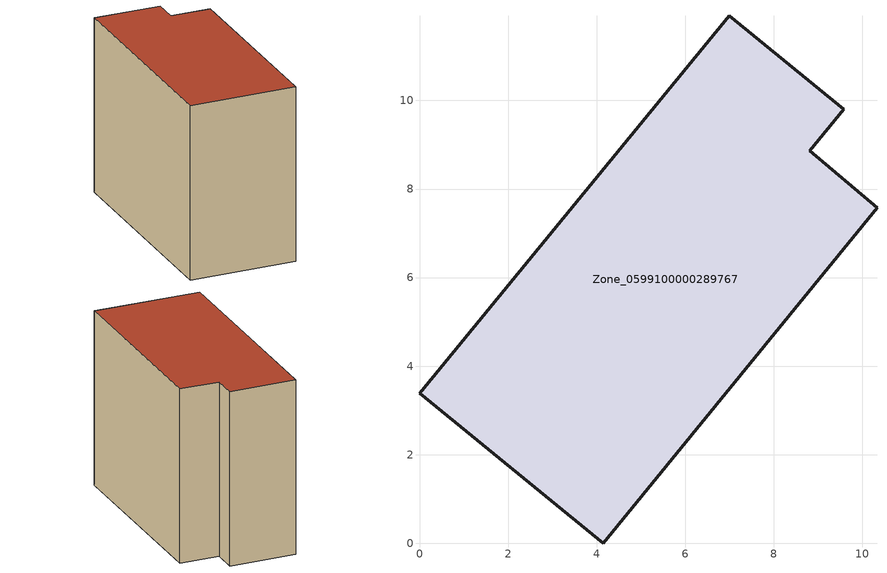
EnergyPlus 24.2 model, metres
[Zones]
Zone_0599100000289767
 floor ground (C_G): 0,3.39 6.99,11.91 9.58,9.8 8.81,8.86 10.33,7.58 4.15,0 z0
 wall outside (C_F): 4.15,0 10.33,7.58 8.81,8.86 9.58,9.8 6.99,11.91 0,3.39 4.15,0 z0:8.83
 roof outside (C_R): 6.99,11.91 0,3.39 4.15,0 10.33,7.58 8.81,8.86 9.58,9.8 z8.83
[BUILDING]
Pand.0599100000289767: North Axis=0; Terrain=City; Loads Convergence Tolerance Value=0.04; Temperature Convergence Tolerance Value=0.4; Solar Distribution=FullExterior; Maximum Number of Warmup Days=25; Minimum Number of Warmup Days=1
[Site:Location]
Rotterdam.The.Hague.AP_ZH_NLD Design_Conditions: Latitude=51.96; Longitude=4.45; Time Zone=1; Elevation=-4.5
[SITE:GROUNDTEMPERATURE:BUILDINGSURFACE]
18, 18, 18, 18, 18, 18, 18, 18, 18, 18, 18, 18
[MATERIAL] Thermal Absorptance=0.9; Solar Absorptance=0.7; Visible Absorptance=0.7
Name | Roughness | Thickness | Conductivity | Density | Specific Heat
G.TC.1946 | MediumSmooth | 0.15 | 1 | 540 | 1210
F.TC.1946 | Rough | 0.3 | 0.857143 | 1920 | 840
R.TC.1946 | MediumRough | 0.2 | 0.909091 | 1500 | 1000
[CONSTRUCTION]
C_G: G.TC.1946
C_F: F.TC.1946
C_R: R.TC.1946
[ZONE]
Zone_0599100000289767: Type=1; Multiplier=1; Ceiling Height=Autocalculate; Volume=Autocalculate; Floor Area=autocalculate; Part of Total Floor Area=Yes
[ZONEINFILTRATION:DESIGNFLOWRATE]
Infil_Zone_0599100000289767: Zone or ZoneList or Space or SpaceList=Zone_0599100000289767; Schedule=AlwaysOn; Design Flow Rate Calculation Method=Flow/Area; Flow Rate per Floor Area=0.003; Constant Term Coefficient=1; Temperature Term Coefficient=0; Velocity Term Coefficient=0; Velocity Squared Term Coefficient=0
[HVACTEMPLATE:ZONE:IDEALLOADSAIRSYSTEM]
Zone_0599100000289767: Maximum Heating Supply Air Temperature=50; Minimum Cooling Supply Air Temperature=13; Maximum Heating Supply Air Humidity Ratio=0.0156; Minimum Cooling Supply Air Humidity Ratio=0.0077; Heating Limit=NoLimit; Cooling Limit=NoLimit; Dehumidification Control Type=ConstantSensibleHeatRatio; Cooling Sensible Heat Ratio=0.7; Dehumidification Setpoint=60; Humidification Control Type=None; Humidification Setpoint=30; Outdoor Air Method=None; Outdoor Air Flow Rate per Person=0.00944; Outdoor Air Flow Rate per Zone Floor Area=0; Outdoor Air Flow Rate per Zone=0; Demand Controlled Ventilation Type=None; Outdoor Air Economizer Type=NoEconomizer; Heat Recovery Type=None; Sensible Heat Recovery Effectiveness=0.7; Latent Heat Recovery Effectiveness=0.65
[ZONECONTROL:THERMOSTAT]
ThermostatControl_Zone_0599100000289767: Zone or ZoneList=Zone_0599100000289767; Control Type Schedule=DualSetpointControlType; Control 1=Thermostat_Zone_0599100000289767; Temperature Difference Between Cutout And Setpoint=0
[THERMOSTATSETPOINT:DUALSETPOINT]
Thermostat_Zone_0599100000289767: Heating Setpoint Temperature Schedule=HeatingSetpoint_Zone_0599100000289767; Cooling Setpoint Temperature Schedule=CoolingSetpoint_Zone_0599100000289767
[SCHEDULE:COMPACT]
HeatingSetpoint_Zone_0599100000289767: Through: 12/31, For: AllDays, Until: 24:00, 21
CoolingSetpoint_Zone_0599100000289767: Through: 12/31, For: AllDays, Until: 24:00, 24
DualSetpointControlType: Through: 12/31, For: AllDays, Until: 24:00, 4
AlwaysOn: Through: 12/31, For: AllDays, Until: 24:00, 1
